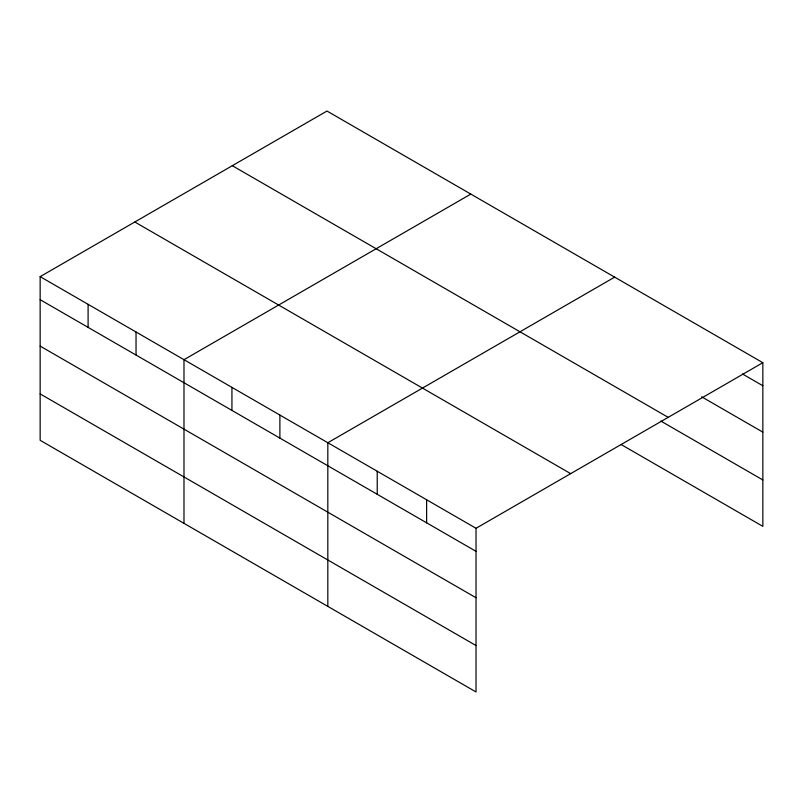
<?xml version="1.0" encoding="UTF-8"?>
<svg xmlns="http://www.w3.org/2000/svg" width="803" height="803" viewBox="0 0 803 803"><rect width="100%" height="100%" fill="white"/><g stroke="black" fill="none" stroke-linecap="round" stroke-linejoin="round"><path stroke-width="1.2" d="M40.15 276.644L476.028 528.294L476.028 691.955L40.15 440.305L40.15 276.644L326.972 111.045L762.85 362.695L762.85 526.356L621.1 444.511M470.809 194.095L183.987 359.694L183.987 523.345M614.656 277.135L327.825 442.734L327.825 606.385M476.028 528.294L762.85 362.695M742.444 373.967L762.85 385.741M701.641 396.802L762.85 432.144M232.318 165.699L668.196 417.349M660.829 421.053L762.85 479.953M134.804 221.999L570.682 473.65M40.15 299.69L476.028 551.34M40.15 346.093L476.028 597.743M40.15 393.902L476.028 645.552M426.624 499.777L426.624 522.823M377.229 471.261L377.229 494.297M279.886 415.051L279.886 438.097M231.937 387.377L231.937 410.413M136.038 332.01L136.038 355.056M88.099 304.327L88.099 327.373"/></g></svg>
